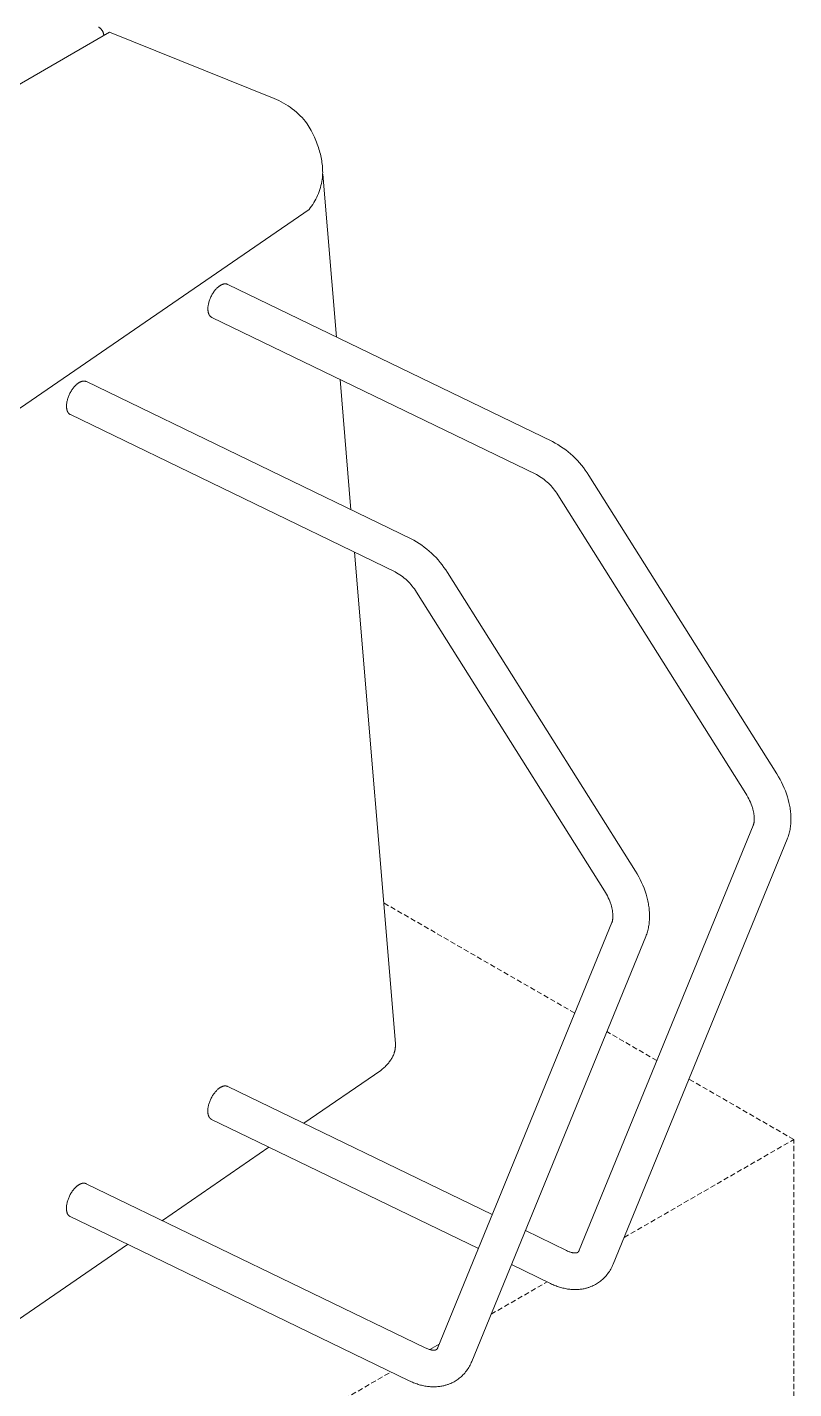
# Model space of a CAD drawing. Header units: millimetres. Extents: x -208 to 4974, y -28 to 3137.
# Drawn here: x 4784.3 to 4974.5, y 951.8 to 1289.7 of the extents above; entities that cross this region are included whole.
import ezdxf

# ---------------------------------------------------------------- set-up
doc = ezdxf.new("R2010")
doc.units = ezdxf.units.MM
doc.linetypes.add('HIDDEN', pattern=[1.905, 1.27, -0.635])
doc.layers.add('ZANO_R', color=7, linetype='Continuous', lineweight=0)
doc.layers.add('ZANO_R_przerywana', color=7, linetype='HIDDEN', lineweight=0)

msp = doc.modelspace()

# ---------------------------------------------------------------- linework, layer by layer
at = {"layer": 'ZANO_R'}
for p, q in [((4705.01, 1230.91), (4804.71, 1288.47)), ((4802.03, 1289.7), (4802.1, 1289.66)), ((4802.1, 1289.66), (4802.18, 1289.61)), ((4802.18, 1289.61), (4802.25, 1289.56)), ((4802.25, 1289.56), (4802.32, 1289.5)), ((4802.32, 1289.5), (4802.39, 1289.45)), ((4802.39, 1289.45), (4802.46, 1289.39)), ((4802.46, 1289.39), (4802.53, 1289.33)), ((4802.53, 1289.33), (4802.59, 1289.27)), ((4802.59, 1289.27), (4802.65, 1289.2)), ((4802.65, 1289.2), (4802.71, 1289.13)), ((4802.71, 1289.13), (4802.77, 1289.06)), ((4802.77, 1289.06), (4802.82, 1288.99)), ((4802.82, 1288.99), (4802.87, 1288.92)), ((4802.87, 1288.92), (4802.92, 1288.85)), ((4802.92, 1288.85), (4802.97, 1288.77)), ((4802.97, 1288.77), (4803.01, 1288.69)), ((4803.01, 1288.69), (4803.05, 1288.61)), ((4803.05, 1288.61), (4803.09, 1288.53)), ((4803.09, 1288.53), (4803.13, 1288.45)), ((4803.13, 1288.45), (4803.16, 1288.37)), ((4803.16, 1288.37), (4803.19, 1288.28)), ((4803.19, 1288.28), (4803.22, 1288.2)), ((4803.22, 1288.2), (4803.24, 1288.11)), ((4803.24, 1288.11), (4803.26, 1288.02)), ((4803.26, 1288.02), (4803.28, 1287.94)), ((4803.28, 1287.94), (4803.3, 1287.85)), ((4803.3, 1287.85), (4803.31, 1287.76)), ((4803.31, 1287.76), (4803.32, 1287.67)), ((4845.55, 1271.98), (4804.71, 1288.47)), ((4845.55, 1271.98), (4846.16, 1271.73)), ((4846.16, 1271.73), (4846.75, 1271.46)), ((4846.75, 1271.46), (4847.33, 1271.17)), ((4847.33, 1271.17), (4847.91, 1270.86)), ((4847.91, 1270.86), (4848.47, 1270.53)), ((4848.47, 1270.53), (4849.02, 1270.19)), ((4849.02, 1270.19), (4849.56, 1269.82)), ((4849.56, 1269.82), (4850.08, 1269.43)), ((4850.08, 1269.43), (4850.59, 1269.03)), ((4850.59, 1269.03), (4851.09, 1268.61)), ((4851.09, 1268.61), (4851.57, 1268.17)), ((4851.57, 1268.17), (4852.04, 1267.72)), ((4852.04, 1267.72), (4852.49, 1267.25)), ((4852.49, 1267.25), (4852.93, 1266.76)), ((4852.93, 1266.76), (4853.34, 1266.26)), ((4853.34, 1266.26), (4853.74, 1265.75)), ((4853.74, 1265.75), (4854.25, 1264.92)), ((4854.25, 1264.92), (4854.72, 1264.08)), ((4854.72, 1264.08), (4855.15, 1263.24)), ((4855.15, 1263.24), (4855.56, 1262.39)), ((4855.56, 1262.39), (4855.75, 1261.97)), ((4855.75, 1261.97), (4855.93, 1261.54)), ((4855.93, 1261.54), (4856.1, 1261.12)), ((4856.1, 1261.12), (4856.26, 1260.69)), ((4856.26, 1260.69), (4856.41, 1260.27)), ((4856.41, 1260.27), (4856.56, 1259.84)), ((4856.56, 1259.84), (4856.69, 1259.42)), ((4856.69, 1259.42), (4856.82, 1259)), ((4856.82, 1259), (4856.94, 1258.58)), ((4856.94, 1258.58), (4857.04, 1258.16)), ((4857.04, 1258.16), (4857.14, 1257.74)), ((4857.14, 1257.74), (4857.23, 1257.32)), ((4857.23, 1257.32), (4857.31, 1256.91)), ((4857.31, 1256.91), (4857.38, 1256.5)), ((4857.38, 1256.5), (4857.44, 1256.08)), ((4857.44, 1256.08), (4857.5, 1255.68)), ((4857.5, 1255.68), (4857.54, 1255.27)), ((4857.54, 1255.27), (4857.57, 1254.87)), ((4857.57, 1254.87), (4857.59, 1254.46)), ((4857.59, 1254.46), (4857.6, 1254.07)), ((4857.6, 1254.07), (4857.61, 1253.67)), ((4857.61, 1253.67), (4857.6, 1253.28)), ((4857.19, 1250.38), (4857.05, 1249.89)), ((4857.3, 1250.88), (4857.19, 1250.38)), ((4857.4, 1251.39), (4857.3, 1250.88)), ((4857.48, 1251.89), (4857.4, 1251.39)), ((4857.54, 1252.4), (4857.48, 1251.89)), ((4857.58, 1252.91), (4857.54, 1252.4)), ((4857.58, 1252.89), (4857.56, 1252.51)), ((4857.6, 1253.28), (4857.58, 1252.89)), ((4857.67, 1253.23), (4861.04, 1212.8)), ((4855.92, 1247.04), (4855.67, 1246.59)), ((4856.15, 1247.5), (4855.92, 1247.04)), ((4856.36, 1247.96), (4856.15, 1247.5)), ((4856.56, 1248.43), (4856.36, 1247.96)), ((4856.74, 1248.91), (4856.56, 1248.43)), ((4856.91, 1249.4), (4856.74, 1248.91)), ((4857.05, 1249.89), (4856.91, 1249.4)), ((4737.82, 1164.39), (4854.22, 1244.48)), ((4854.54, 1244.88), (4854.22, 1244.48)), ((4854.84, 1245.29), (4854.54, 1244.88)), ((4855.13, 1245.72), (4854.84, 1245.29)), ((4855.41, 1246.15), (4855.13, 1245.72)), ((4855.67, 1246.59), (4855.41, 1246.15)), ((4830.1, 1223.2), (4829.99, 1222.99)), ((4830.22, 1223.4), (4830.1, 1223.2)), ((4830.34, 1223.6), (4830.22, 1223.4)), ((4830.46, 1223.79), (4830.34, 1223.6)), ((4830.59, 1223.98), (4830.46, 1223.79)), ((4830.72, 1224.16), (4830.59, 1223.98)), ((4830.85, 1224.33), (4830.72, 1224.16)), ((4830.98, 1224.5), (4830.85, 1224.33)), ((4831.12, 1224.65), (4830.98, 1224.5)), ((4831.26, 1224.8), (4831.12, 1224.65)), ((4831.39, 1224.94), (4831.26, 1224.8)), ((4831.53, 1225.07), (4831.39, 1224.94)), ((4831.66, 1225.19), (4831.53, 1225.07)), ((4831.73, 1225.25), (4831.66, 1225.19)), ((4831.8, 1225.3), (4831.73, 1225.25)), ((4831.86, 1225.35), (4831.8, 1225.3)), ((4831.93, 1225.4), (4831.86, 1225.35)), ((4831.99, 1225.45), (4831.93, 1225.4)), ((4832.06, 1225.5), (4831.99, 1225.45)), ((4832.12, 1225.54), (4832.06, 1225.5)), ((4832.18, 1225.58), (4832.12, 1225.54)), ((4832.25, 1225.62), (4832.18, 1225.58)), ((4832.31, 1225.66), (4832.25, 1225.62)), ((4832.37, 1225.69), (4832.31, 1225.66)), ((4832.44, 1225.73), (4832.37, 1225.69)), ((4832.5, 1225.76), (4832.44, 1225.73)), ((4832.57, 1225.79), (4832.5, 1225.76)), ((4832.63, 1225.82), (4832.57, 1225.79)), ((4832.69, 1225.85), (4832.63, 1225.82)), ((4832.76, 1225.87), (4832.69, 1225.85)), ((4832.82, 1225.89), (4832.76, 1225.87)), ((4832.89, 1225.92), (4832.82, 1225.89)), ((4832.95, 1225.94), (4832.89, 1225.92)), ((4833.02, 1225.95), (4832.95, 1225.94)), ((4833.08, 1225.97), (4833.02, 1225.95)), ((4833.15, 1225.98), (4833.08, 1225.97)), ((4833.21, 1225.99), (4833.15, 1225.98)), ((4833.24, 1225.99), (4833.21, 1225.99)), ((4833.27, 1226), (4833.24, 1225.99)), ((4833.31, 1226), (4833.27, 1226)), ((4833.34, 1226), (4833.31, 1226)), ((4833.37, 1226.01), (4833.34, 1226)), ((4833.4, 1226.01), (4833.37, 1226.01)), ((4833.43, 1226.01), (4833.4, 1226.01)), ((4833.46, 1226.01), (4833.43, 1226.01)), ((4833.49, 1226.01), (4833.46, 1226.01)), ((4833.52, 1226.01), (4833.49, 1226.01)), ((4833.55, 1226), (4833.52, 1226.01)), ((4833.59, 1226), (4833.55, 1226)), ((4833.62, 1226), (4833.59, 1226)), ((4833.65, 1225.99), (4833.62, 1226)), ((4833.68, 1225.99), (4833.65, 1225.99)), ((4833.7, 1225.99), (4833.68, 1225.99)), ((4833.73, 1225.98), (4833.7, 1225.99)), ((4833.76, 1225.97), (4833.73, 1225.98)), ((4833.79, 1225.97), (4833.76, 1225.97)), ((4833.82, 1225.96), (4833.79, 1225.97)), ((4833.85, 1225.95), (4833.82, 1225.96)), ((4833.88, 1225.94), (4833.85, 1225.95)), ((4833.91, 1225.93), (4833.88, 1225.94)), ((4833.93, 1225.92), (4833.91, 1225.93)), ((4833.96, 1225.91), (4833.93, 1225.92)), ((4833.99, 1225.9), (4833.96, 1225.91)), ((4834.01, 1225.89), (4833.99, 1225.9)), ((4834.04, 1225.88), (4834.01, 1225.89)), ((4834.04, 1225.88), (4834.07, 1225.86)), ((4834.07, 1225.86), (4914.59, 1186.85)), ((4829.15, 1220.12), (4829.14, 1219.94)), ((4829.14, 1219.94), (4829.14, 1219.78)), ((4829.14, 1219.78), (4829.14, 1219.69)), ((4829.16, 1220.3), (4829.15, 1220.12)), ((4829.19, 1220.49), (4829.16, 1220.3)), ((4829.21, 1220.68), (4829.19, 1220.49)), ((4829.25, 1220.88), (4829.21, 1220.68)), ((4829.29, 1221.08), (4829.25, 1220.88)), ((4829.34, 1221.28), (4829.29, 1221.08)), ((4829.4, 1221.49), (4829.34, 1221.28)), ((4829.46, 1221.71), (4829.4, 1221.49)), ((4829.54, 1221.92), (4829.46, 1221.71)), ((4829.61, 1222.14), (4829.54, 1221.92)), ((4829.7, 1222.35), (4829.61, 1222.14)), ((4829.79, 1222.57), (4829.7, 1222.35)), ((4829.89, 1222.78), (4829.79, 1222.57)), ((4829.99, 1222.99), (4829.89, 1222.78)), ((4829.14, 1219.69), (4829.14, 1219.6)), ((4829.14, 1219.6), (4829.14, 1219.52)), ((4829.14, 1219.52), (4829.15, 1219.44)), ((4829.15, 1219.44), (4829.16, 1219.35)), ((4829.16, 1219.35), (4829.17, 1219.27)), ((4829.17, 1219.27), (4829.18, 1219.19)), ((4829.18, 1219.19), (4829.19, 1219.1)), ((4829.19, 1219.1), (4829.21, 1219.02)), ((4829.21, 1219.02), (4829.22, 1218.94)), ((4829.22, 1218.94), (4829.24, 1218.87)), ((4829.24, 1218.87), (4829.26, 1218.79)), ((4829.26, 1218.79), (4829.28, 1218.71)), ((4829.28, 1218.71), (4829.31, 1218.64)), ((4829.31, 1218.64), (4829.34, 1218.57)), ((4829.34, 1218.57), (4829.36, 1218.5)), ((4829.36, 1218.5), (4829.39, 1218.43)), ((4829.39, 1218.43), (4829.41, 1218.4)), ((4829.41, 1218.4), (4829.43, 1218.36)), ((4829.43, 1218.36), (4829.44, 1218.33)), ((4829.44, 1218.33), (4829.46, 1218.3)), ((4829.46, 1218.3), (4829.48, 1218.27)), ((4829.48, 1218.27), (4829.5, 1218.24)), ((4829.5, 1218.24), (4829.52, 1218.21)), ((4829.52, 1218.21), (4829.54, 1218.18)), ((4829.54, 1218.18), (4829.56, 1218.15)), ((4829.56, 1218.15), (4829.58, 1218.12)), ((4829.58, 1218.12), (4829.6, 1218.09)), ((4829.6, 1218.09), (4829.62, 1218.07)), ((4829.62, 1218.07), (4829.64, 1218.04)), ((4829.64, 1218.04), (4829.66, 1218.01)), ((4829.66, 1218.01), (4829.68, 1217.99)), ((4829.68, 1217.99), (4829.71, 1217.96)), ((4829.71, 1217.96), (4829.73, 1217.94)), ((4829.73, 1217.94), (4829.76, 1217.92)), ((4829.76, 1217.92), (4829.78, 1217.89)), ((4829.78, 1217.89), (4829.81, 1217.87)), ((4829.81, 1217.87), (4829.83, 1217.85)), ((4829.83, 1217.85), (4829.86, 1217.83)), ((4829.86, 1217.83), (4829.88, 1217.81)), ((4829.88, 1217.81), (4829.91, 1217.79)), ((4829.91, 1217.79), (4829.94, 1217.77)), ((4829.94, 1217.77), (4829.96, 1217.76)), ((4829.96, 1217.76), (4829.99, 1217.74)), ((4829.99, 1217.74), (4830.02, 1217.72)), ((4830.02, 1217.72), (4830.05, 1217.71)), ((4830.05, 1217.71), (4830.08, 1217.69)), ((4830.1, 1217.68), (4830.08, 1217.69)), ((4910.63, 1178.67), (4830.1, 1217.68)), ((4795.27, 1199.47), (4795.15, 1199.27)), ((4795.39, 1199.67), (4795.27, 1199.47)), ((4795.52, 1199.85), (4795.39, 1199.67)), ((4795.65, 1200.03), (4795.52, 1199.85)), ((4795.78, 1200.21), (4795.65, 1200.03)), ((4795.92, 1200.37), (4795.78, 1200.21)), ((4796.05, 1200.53), (4795.92, 1200.37)), ((4796.19, 1200.67), (4796.05, 1200.53)), ((4796.33, 1200.81), (4796.19, 1200.67)), ((4796.46, 1200.94), (4796.33, 1200.81)), ((4796.6, 1201.06), (4796.46, 1200.94)), ((4796.66, 1201.12), (4796.6, 1201.06)), ((4796.73, 1201.18), (4796.66, 1201.12)), ((4796.8, 1201.23), (4796.73, 1201.18)), ((4796.86, 1201.28), (4796.8, 1201.23)), ((4796.93, 1201.33), (4796.86, 1201.28)), ((4796.99, 1201.37), (4796.93, 1201.33)), ((4797.06, 1201.41), (4796.99, 1201.37)), ((4797.12, 1201.45), (4797.06, 1201.41)), ((4797.18, 1201.49), (4797.12, 1201.45)), ((4797.24, 1201.53), (4797.18, 1201.49)), ((4797.31, 1201.57), (4797.24, 1201.53)), ((4797.37, 1201.6), (4797.31, 1201.57)), ((4797.44, 1201.63), (4797.37, 1201.6)), ((4797.5, 1201.66), (4797.44, 1201.63)), ((4797.56, 1201.69), (4797.5, 1201.66)), ((4797.63, 1201.72), (4797.56, 1201.69)), ((4797.69, 1201.74), (4797.63, 1201.72)), ((4797.76, 1201.77), (4797.69, 1201.74)), ((4797.82, 1201.79), (4797.76, 1201.77)), ((4797.89, 1201.81), (4797.82, 1201.79)), ((4797.95, 1201.83), (4797.89, 1201.81)), ((4798.02, 1201.84), (4797.95, 1201.83)), ((4798.08, 1201.85), (4798.02, 1201.84)), ((4798.15, 1201.86), (4798.08, 1201.85)), ((4798.18, 1201.87), (4798.15, 1201.86)), ((4798.21, 1201.87), (4798.18, 1201.87)), ((4798.24, 1201.87), (4798.21, 1201.87)), ((4798.27, 1201.88), (4798.24, 1201.87)), ((4798.3, 1201.88), (4798.27, 1201.88)), ((4798.33, 1201.88), (4798.3, 1201.88)), ((4798.37, 1201.88), (4798.33, 1201.88)), ((4798.4, 1201.88), (4798.37, 1201.88)), ((4798.43, 1201.88), (4798.4, 1201.88)), ((4798.46, 1201.88), (4798.43, 1201.88)), ((4798.49, 1201.88), (4798.46, 1201.88)), ((4798.52, 1201.87), (4798.49, 1201.88)), ((4798.55, 1201.87), (4798.52, 1201.87)), ((4798.58, 1201.87), (4798.55, 1201.87)), ((4798.61, 1201.86), (4798.58, 1201.87)), ((4798.64, 1201.86), (4798.61, 1201.86)), ((4798.67, 1201.85), (4798.64, 1201.86)), ((4798.7, 1201.85), (4798.67, 1201.85)), ((4798.73, 1201.84), (4798.7, 1201.85)), ((4798.76, 1201.83), (4798.73, 1201.84)), ((4798.78, 1201.82), (4798.76, 1201.83)), ((4798.81, 1201.82), (4798.78, 1201.82)), ((4798.84, 1201.81), (4798.81, 1201.82)), ((4798.87, 1201.8), (4798.84, 1201.81)), ((4798.9, 1201.79), (4798.87, 1201.8)), ((4798.92, 1201.77), (4798.9, 1201.79)), ((4798.95, 1201.76), (4798.92, 1201.77)), ((4798.98, 1201.75), (4798.95, 1201.76)), ((4798.98, 1201.75), (4799.01, 1201.74)), ((4799.01, 1201.74), (4879.53, 1162.73)), ((4861.92, 1202.27), (4864.61, 1169.96)), ((4794.1, 1196.17), (4794.08, 1195.99)), ((4794.12, 1196.36), (4794.1, 1196.17)), ((4794.15, 1196.55), (4794.12, 1196.36)), ((4794.18, 1196.75), (4794.15, 1196.55)), ((4794.23, 1196.95), (4794.18, 1196.75)), ((4794.28, 1197.16), (4794.23, 1196.95)), ((4794.33, 1197.37), (4794.28, 1197.16)), ((4794.4, 1197.58), (4794.33, 1197.37)), ((4794.47, 1197.79), (4794.4, 1197.58)), ((4794.55, 1198.01), (4794.47, 1197.79)), ((4794.63, 1198.22), (4794.55, 1198.01)), ((4794.73, 1198.44), (4794.63, 1198.22)), ((4794.82, 1198.65), (4794.73, 1198.44)), ((4794.93, 1198.86), (4794.82, 1198.65)), ((4795.04, 1199.07), (4794.93, 1198.86)), ((4795.15, 1199.27), (4795.04, 1199.07)), ((4794.08, 1195.99), (4794.07, 1195.82)), ((4794.07, 1195.82), (4794.07, 1195.65)), ((4794.07, 1195.65), (4794.07, 1195.56)), ((4794.07, 1195.56), (4794.07, 1195.48)), ((4794.07, 1195.48), (4794.08, 1195.39)), ((4794.08, 1195.39), (4794.08, 1195.31)), ((4794.08, 1195.31), (4794.09, 1195.22)), ((4794.09, 1195.22), (4794.1, 1195.14)), ((4794.1, 1195.14), (4794.11, 1195.06)), ((4794.11, 1195.06), (4794.13, 1194.98)), ((4794.13, 1194.98), (4794.14, 1194.9)), ((4794.14, 1194.9), (4794.16, 1194.82)), ((4794.16, 1194.82), (4794.18, 1194.74)), ((4794.18, 1194.74), (4794.2, 1194.66)), ((4794.2, 1194.66), (4794.22, 1194.59)), ((4794.22, 1194.59), (4794.24, 1194.51)), ((4794.24, 1194.51), (4794.27, 1194.44)), ((4794.27, 1194.44), (4794.3, 1194.37)), ((4794.3, 1194.37), (4794.33, 1194.3)), ((4794.33, 1194.3), (4794.34, 1194.27)), ((4794.34, 1194.27), (4794.36, 1194.24)), ((4794.36, 1194.24), (4794.38, 1194.21)), ((4794.38, 1194.21), (4794.4, 1194.17)), ((4794.4, 1194.17), (4794.41, 1194.14)), ((4794.41, 1194.14), (4794.43, 1194.11)), ((4794.43, 1194.11), (4794.45, 1194.08)), ((4794.45, 1194.08), (4794.47, 1194.05)), ((4794.47, 1194.05), (4794.49, 1194.02)), ((4794.49, 1194.02), (4794.51, 1193.99)), ((4794.51, 1193.99), (4794.53, 1193.97)), ((4794.53, 1193.97), (4794.55, 1193.94)), ((4794.55, 1193.94), (4794.57, 1193.91)), ((4794.57, 1193.91), (4794.6, 1193.89)), ((4794.6, 1193.89), (4794.62, 1193.86)), ((4794.62, 1193.86), (4794.64, 1193.84)), ((4794.64, 1193.84), (4794.67, 1193.81)), ((4794.67, 1193.81), (4794.69, 1193.79)), ((4794.69, 1193.79), (4794.71, 1193.77)), ((4794.71, 1193.77), (4794.74, 1193.75)), ((4794.74, 1193.75), (4794.76, 1193.73)), ((4794.76, 1193.73), (4794.79, 1193.7)), ((4794.79, 1193.7), (4794.82, 1193.68)), ((4794.82, 1193.68), (4794.84, 1193.67)), ((4794.84, 1193.67), (4794.87, 1193.65)), ((4794.87, 1193.65), (4794.9, 1193.63)), ((4794.9, 1193.63), (4794.93, 1193.61)), ((4794.93, 1193.61), (4794.95, 1193.6)), ((4794.95, 1193.6), (4794.98, 1193.58)), ((4794.98, 1193.58), (4795.01, 1193.57)), ((4795.04, 1193.56), (4795.01, 1193.57)), ((4875.56, 1154.55), (4795.04, 1193.56)), ((4914.59, 1186.85), (4915.28, 1186.49)), ((4915.28, 1186.49), (4915.95, 1186.1)), ((4915.95, 1186.1), (4916.61, 1185.68)), ((4916.61, 1185.68), (4917.26, 1185.25)), ((4917.26, 1185.25), (4917.89, 1184.79)), ((4917.89, 1184.79), (4918.5, 1184.31)), ((4918.5, 1184.31), (4919.1, 1183.81)), ((4919.1, 1183.81), (4919.68, 1183.29)), ((4919.68, 1183.29), (4920.24, 1182.75)), ((4920.24, 1182.75), (4920.78, 1182.19)), ((4920.78, 1182.19), (4921.31, 1181.61)), ((4921.31, 1181.61), (4921.81, 1181.02)), ((4921.81, 1181.02), (4922.29, 1180.41)), ((4922.29, 1180.41), (4922.75, 1179.78)), ((4922.75, 1179.78), (4923.2, 1179.14)), ((4911.03, 1178.45), (4910.63, 1178.67)), ((4911.43, 1178.21), (4911.03, 1178.45)), ((4911.81, 1177.96), (4911.43, 1178.21)), ((4912.19, 1177.69), (4911.81, 1177.96)), ((4912.56, 1177.41), (4912.19, 1177.69)), ((4912.92, 1177.12), (4912.56, 1177.41)), ((4913.27, 1176.82), (4912.92, 1177.12)), ((4913.61, 1176.51), (4913.27, 1176.82)), ((4913.94, 1176.19), (4913.61, 1176.51)), ((4914.26, 1175.85), (4913.94, 1176.19)), ((4914.57, 1175.51), (4914.26, 1175.85)), ((4923.2, 1179.14), (4923.61, 1178.48)), ((4923.61, 1178.48), (4970.27, 1104.37)), ((4914.86, 1175.15), (4914.57, 1175.51)), ((4915.14, 1174.79), (4914.86, 1175.15)), ((4915.42, 1174.41), (4915.14, 1174.79)), ((4915.67, 1174.03), (4915.42, 1174.41)), ((4915.92, 1173.64), (4915.67, 1174.03)), ((4962.57, 1099.53), (4915.92, 1173.64)), ((4879.53, 1162.73), (4880.21, 1162.36)), ((4880.21, 1162.36), (4880.89, 1161.97)), ((4865.48, 1159.43), (4875.64, 1037.47)), ((4880.89, 1161.97), (4881.55, 1161.55)), ((4881.55, 1161.55), (4882.19, 1161.12)), ((4882.19, 1161.12), (4882.82, 1160.66)), ((4882.82, 1160.66), (4883.43, 1160.18)), ((4883.43, 1160.18), (4884.03, 1159.68)), ((4884.03, 1159.68), (4884.61, 1159.16)), ((4884.61, 1159.16), (4885.17, 1158.62)), ((4885.17, 1158.62), (4885.72, 1158.06)), ((4885.72, 1158.06), (4886.24, 1157.49)), ((4886.24, 1157.49), (4886.74, 1156.89)), ((4886.74, 1156.89), (4887.23, 1156.28)), ((4887.23, 1156.28), (4887.69, 1155.65)), ((4887.69, 1155.65), (4888.13, 1155.01)), ((4875.96, 1154.32), (4875.56, 1154.55)), ((4876.36, 1154.08), (4875.96, 1154.32)), ((4876.75, 1153.83), (4876.36, 1154.08)), ((4877.13, 1153.56), (4876.75, 1153.83)), ((4877.5, 1153.29), (4877.13, 1153.56)), ((4877.86, 1153), (4877.5, 1153.29)), ((4878.21, 1152.7), (4877.86, 1153)), ((4878.55, 1152.38), (4878.21, 1152.7)), ((4878.88, 1152.06), (4878.55, 1152.38)), ((4888.13, 1155.01), (4888.55, 1154.35)), ((4888.55, 1154.35), (4935.2, 1080.24)), ((4879.19, 1151.72), (4878.88, 1152.06)), ((4879.5, 1151.38), (4879.19, 1151.72)), ((4879.8, 1151.02), (4879.5, 1151.38)), ((4880.08, 1150.66), (4879.8, 1151.02)), ((4880.35, 1150.28), (4880.08, 1150.66)), ((4880.61, 1149.9), (4880.35, 1150.28)), ((4880.85, 1149.51), (4880.61, 1149.9)), ((4927.51, 1075.4), (4880.85, 1149.51)), ((4970.27, 1104.37), (4970.68, 1103.69)), ((4970.68, 1103.69), (4971.07, 1103)), ((4971.07, 1103), (4971.43, 1102.31)), ((4971.43, 1102.31), (4971.78, 1101.6)), ((4971.78, 1101.6), (4972.09, 1100.89)), ((4962.83, 1099.1), (4962.57, 1099.53)), ((4963.08, 1098.66), (4962.83, 1099.1)), ((4963.31, 1098.23), (4963.08, 1098.66)), ((4963.52, 1097.79), (4963.31, 1098.23)), ((4972.09, 1100.89), (4972.38, 1100.17)), ((4972.38, 1100.17), (4972.65, 1099.44)), ((4972.65, 1099.44), (4972.89, 1098.71)), ((4972.89, 1098.71), (4973.09, 1098.02)), ((4963.72, 1097.35), (4963.52, 1097.79)), ((4963.9, 1096.91), (4963.72, 1097.35)), ((4964.06, 1096.47), (4963.9, 1096.91)), ((4964.13, 1096.25), (4964.06, 1096.47)), ((4964.2, 1096.04), (4964.13, 1096.25)), ((4964.3, 1095.67), (4964.2, 1096.04)), ((4964.4, 1095.31), (4964.3, 1095.67)), ((4964.47, 1094.97), (4964.4, 1095.31)), ((4964.54, 1094.63), (4964.47, 1094.97)), ((4973.09, 1098.02), (4973.26, 1097.33)), ((4973.26, 1097.33), (4973.34, 1096.99)), ((4973.34, 1096.99), (4973.41, 1096.64)), ((4973.41, 1096.64), (4973.48, 1096.3)), ((4973.48, 1096.3), (4973.53, 1095.95)), ((4973.53, 1095.95), (4973.59, 1095.61)), ((4973.59, 1095.61), (4973.63, 1095.27)), ((4973.63, 1095.27), (4973.67, 1094.92)), ((4973.67, 1094.92), (4973.7, 1094.58)), ((4921.25, 986.19), (4964.4, 1091.61)), ((4964.4, 1091.61), (4964.43, 1091.68)), ((4964.43, 1091.68), (4964.45, 1091.75)), ((4964.45, 1091.75), (4964.48, 1091.82)), ((4964.48, 1091.82), (4964.5, 1091.9)), ((4964.5, 1091.9), (4964.52, 1091.99)), ((4964.52, 1091.99), (4964.55, 1092.07)), ((4964.59, 1094.3), (4964.54, 1094.63)), ((4964.55, 1092.07), (4964.57, 1092.17)), ((4964.57, 1092.17), (4964.58, 1092.27)), ((4964.58, 1092.27), (4964.6, 1092.37)), ((4964.61, 1094.14), (4964.59, 1094.3)), ((4964.6, 1092.37), (4964.62, 1092.48)), ((4964.63, 1093.98), (4964.61, 1094.14)), ((4964.62, 1092.48), (4964.63, 1092.59)), ((4964.64, 1093.82), (4964.63, 1093.98)), ((4964.63, 1092.59), (4964.64, 1092.71)), ((4964.65, 1093.67), (4964.64, 1093.82)), ((4964.64, 1092.71), (4964.65, 1092.83)), ((4964.66, 1093.52), (4964.65, 1093.67)), ((4964.65, 1092.83), (4964.66, 1092.96)), ((4964.66, 1093.38), (4964.66, 1093.52)), ((4964.66, 1093.23), (4964.66, 1093.38)), ((4964.66, 1093.09), (4964.66, 1093.23)), ((4964.66, 1092.96), (4964.66, 1093.09)), ((4973.67, 1091.58), (4973.63, 1091.26)), ((4973.7, 1091.91), (4973.67, 1091.58)), ((4973.7, 1094.58), (4973.73, 1094.24)), ((4973.72, 1092.24), (4973.7, 1091.91)), ((4973.74, 1092.57), (4973.72, 1092.24)), ((4973.73, 1094.24), (4973.74, 1093.9)), ((4973.74, 1093.9), (4973.75, 1093.57)), ((4973.75, 1092.9), (4973.74, 1092.57)), ((4973.75, 1093.57), (4973.76, 1093.23)), ((4973.76, 1093.23), (4973.75, 1092.9)), ((4972.82, 1088.17), (4929.67, 982.74)), ((4972.93, 1088.47), (4972.82, 1088.17)), ((4973.04, 1088.76), (4972.93, 1088.47)), ((4973.14, 1089.07), (4973.04, 1088.76)), ((4973.23, 1089.37), (4973.14, 1089.07)), ((4973.32, 1089.68), (4973.23, 1089.37)), ((4973.4, 1089.99), (4973.32, 1089.68)), ((4973.46, 1090.3), (4973.4, 1089.99)), ((4973.53, 1090.62), (4973.46, 1090.3)), ((4973.58, 1090.94), (4973.53, 1090.62)), ((4973.63, 1091.26), (4973.58, 1090.94)), ((4935.2, 1080.24), (4935.61, 1079.57)), ((4935.61, 1079.57), (4936, 1078.88)), ((4936, 1078.88), (4936.37, 1078.18)), ((4936.37, 1078.18), (4936.71, 1077.47)), ((4927.77, 1074.97), (4927.51, 1075.4)), ((4928.01, 1074.54), (4927.77, 1074.97)), ((4928.24, 1074.1), (4928.01, 1074.54)), ((4936.71, 1077.47), (4937.03, 1076.76)), ((4937.03, 1076.76), (4937.32, 1076.04)), ((4937.32, 1076.04), (4937.58, 1075.32)), ((4937.58, 1075.32), (4937.82, 1074.59)), ((4937.82, 1074.59), (4938.02, 1073.9)), ((4928.46, 1073.66), (4928.24, 1074.1)), ((4928.65, 1073.22), (4928.46, 1073.66)), ((4928.83, 1072.78), (4928.65, 1073.22)), ((4928.99, 1072.34), (4928.83, 1072.78)), ((4929.06, 1072.13), (4928.99, 1072.34)), ((4929.13, 1071.91), (4929.06, 1072.13)), ((4929.24, 1071.54), (4929.13, 1071.91)), ((4929.33, 1071.19), (4929.24, 1071.54)), ((4929.41, 1070.84), (4929.33, 1071.19)), ((4938.02, 1073.9), (4938.2, 1073.21)), ((4938.2, 1073.21), (4938.27, 1072.86)), ((4938.27, 1072.86), (4938.35, 1072.51)), ((4938.35, 1072.51), (4938.41, 1072.17)), ((4938.41, 1072.17), (4938.47, 1071.83)), ((4938.47, 1071.83), (4938.52, 1071.48)), ((4938.52, 1071.48), (4938.57, 1071.14)), ((4938.57, 1071.14), (4938.6, 1070.8)), ((4929.39, 1067.62), (4929.41, 1067.7)), ((4929.47, 1070.5), (4929.41, 1070.84)), ((4929.41, 1067.7), (4929.44, 1067.77)), ((4929.44, 1067.77), (4929.46, 1067.86)), ((4929.46, 1067.86), (4929.48, 1067.95)), ((4929.52, 1070.17), (4929.47, 1070.5)), ((4929.48, 1067.95), (4929.5, 1068.04)), ((4929.5, 1068.04), (4929.52, 1068.14)), ((4929.54, 1070.01), (4929.52, 1070.17)), ((4929.52, 1068.14), (4929.54, 1068.24)), ((4929.56, 1069.85), (4929.54, 1070.01)), ((4929.54, 1068.24), (4929.55, 1068.35)), ((4929.55, 1068.35), (4929.57, 1068.46)), ((4929.57, 1069.7), (4929.56, 1069.85)), ((4929.58, 1069.54), (4929.57, 1069.7)), ((4929.57, 1068.46), (4929.58, 1068.58)), ((4929.59, 1069.4), (4929.58, 1069.54)), ((4929.58, 1068.58), (4929.59, 1068.7)), ((4929.6, 1069.25), (4929.59, 1069.4)), ((4929.59, 1068.83), (4929.6, 1068.96)), ((4929.59, 1068.7), (4929.59, 1068.83)), ((4929.6, 1069.1), (4929.6, 1069.25)), ((4929.6, 1068.96), (4929.6, 1069.1)), ((4938.6, 1070.8), (4938.63, 1070.46)), ((4938.63, 1067.78), (4938.6, 1067.46)), ((4938.63, 1070.46), (4938.66, 1070.12)), ((4938.66, 1068.11), (4938.63, 1067.78)), ((4938.66, 1070.12), (4938.68, 1069.78)), ((4938.68, 1068.44), (4938.66, 1068.11)), ((4938.68, 1069.78), (4938.69, 1069.44)), ((4938.69, 1068.77), (4938.68, 1068.44)), ((4938.69, 1069.44), (4938.69, 1069.1)), ((4938.69, 1069.1), (4938.69, 1068.77)), ((4886.19, 962.06), (4929.34, 1067.49)), ((4929.34, 1067.49), (4929.36, 1067.55)), ((4929.36, 1067.55), (4929.39, 1067.62)), ((4937.87, 1064.34), (4937.75, 1064.04)), ((4937.98, 1064.64), (4937.87, 1064.34)), ((4938.08, 1064.94), (4937.98, 1064.64)), ((4938.17, 1065.24), (4938.08, 1064.94)), ((4938.25, 1065.55), (4938.17, 1065.24)), ((4938.33, 1065.86), (4938.25, 1065.55)), ((4938.4, 1066.18), (4938.33, 1065.86)), ((4938.46, 1066.49), (4938.4, 1066.18)), ((4938.52, 1066.81), (4938.46, 1066.49)), ((4938.56, 1067.13), (4938.52, 1066.81)), ((4938.6, 1067.46), (4938.56, 1067.13)), ((4937.75, 1064.04), (4894.6, 958.62)), ((4875.64, 1037.36), (4875.64, 1037.47)), ((4875.65, 1037.25), (4875.64, 1037.36)), ((4874.71, 1033.75), (4874.84, 1033.97)), ((4874.84, 1033.97), (4874.95, 1034.17)), ((4874.95, 1034.17), (4875.05, 1034.38)), ((4875.05, 1034.38), (4875.14, 1034.6)), ((4875.14, 1034.6), (4875.23, 1034.81)), ((4875.23, 1034.81), (4875.31, 1035.03)), ((4875.31, 1035.03), (4875.35, 1035.14)), ((4875.35, 1035.14), (4875.38, 1035.25)), ((4875.38, 1035.25), (4875.42, 1035.36)), ((4875.42, 1035.36), (4875.45, 1035.47)), ((4875.45, 1035.47), (4875.48, 1035.58)), ((4875.48, 1035.58), (4875.5, 1035.7)), ((4875.5, 1035.7), (4875.53, 1035.81)), ((4875.53, 1035.81), (4875.55, 1035.91)), ((4875.55, 1035.91), (4875.57, 1036.02)), ((4875.57, 1036.02), (4875.59, 1036.13)), ((4875.59, 1036.13), (4875.6, 1036.24)), ((4875.6, 1036.24), (4875.62, 1036.36)), ((4875.62, 1036.36), (4875.63, 1036.47)), ((4875.63, 1036.47), (4875.64, 1036.58)), ((4875.64, 1036.58), (4875.65, 1036.69)), ((4875.65, 1037.13), (4875.65, 1037.25)), ((4875.66, 1037.02), (4875.65, 1037.13)), ((4875.65, 1036.91), (4875.66, 1037.02)), ((4875.65, 1036.8), (4875.65, 1036.91)), ((4875.65, 1036.69), (4875.65, 1036.8)), ((4872.01, 1030.83), (4852.91, 1017.69)), ((4872.01, 1030.83), (4872.23, 1031)), ((4872.23, 1031), (4872.46, 1031.18)), ((4872.46, 1031.18), (4872.67, 1031.37)), ((4872.67, 1031.37), (4872.89, 1031.55)), ((4872.89, 1031.55), (4873.09, 1031.74)), ((4873.09, 1031.74), (4873.28, 1031.93)), ((4873.28, 1031.93), (4873.47, 1032.13)), ((4873.47, 1032.13), (4873.66, 1032.33)), ((4873.66, 1032.33), (4873.82, 1032.52)), ((4873.82, 1032.52), (4873.99, 1032.71)), ((4873.99, 1032.71), (4874.14, 1032.91)), ((4874.14, 1032.91), (4874.3, 1033.11)), ((4874.3, 1033.11), (4874.44, 1033.32)), ((4874.44, 1033.32), (4874.58, 1033.53)), ((4874.58, 1033.53), (4874.71, 1033.75)), ((4829.87, 1023.74), (4829.77, 1023.53)), ((4829.97, 1023.95), (4829.87, 1023.74)), ((4830.08, 1024.16), (4829.97, 1023.95)), ((4830.19, 1024.36), (4830.08, 1024.16)), ((4830.31, 1024.56), (4830.19, 1024.36)), ((4830.44, 1024.75), (4830.31, 1024.56)), ((4830.56, 1024.94), (4830.44, 1024.75)), ((4830.69, 1025.12), (4830.56, 1024.94)), ((4830.83, 1025.29), (4830.69, 1025.12)), ((4830.96, 1025.46), (4830.83, 1025.29)), ((4831.1, 1025.61), (4830.96, 1025.46)), ((4831.23, 1025.76), (4831.1, 1025.61)), ((4831.37, 1025.9), (4831.23, 1025.76)), ((4831.5, 1026.03), (4831.37, 1025.9)), ((4831.64, 1026.15), (4831.5, 1026.03)), ((4831.71, 1026.21), (4831.64, 1026.15)), ((4831.77, 1026.26), (4831.71, 1026.21)), ((4831.84, 1026.31), (4831.77, 1026.26)), ((4831.91, 1026.36), (4831.84, 1026.31)), ((4831.97, 1026.41), (4831.91, 1026.36)), ((4832.04, 1026.46), (4831.97, 1026.41)), ((4832.1, 1026.5), (4832.04, 1026.46)), ((4832.16, 1026.54), (4832.1, 1026.5)), ((4832.22, 1026.58), (4832.16, 1026.54)), ((4832.29, 1026.62), (4832.22, 1026.58)), ((4832.35, 1026.65), (4832.29, 1026.62)), ((4832.41, 1026.69), (4832.35, 1026.65)), ((4832.48, 1026.72), (4832.41, 1026.69)), ((4832.54, 1026.75), (4832.48, 1026.72)), ((4832.61, 1026.78), (4832.54, 1026.75)), ((4832.67, 1026.81), (4832.61, 1026.78)), ((4832.74, 1026.83), (4832.67, 1026.81)), ((4832.8, 1026.85), (4832.74, 1026.83)), ((4832.87, 1026.88), (4832.8, 1026.85)), ((4832.93, 1026.9), (4832.87, 1026.88)), ((4832.99, 1026.91), (4832.93, 1026.9)), ((4833.06, 1026.93), (4832.99, 1026.91)), ((4833.12, 1026.94), (4833.06, 1026.93)), ((4833.19, 1026.95), (4833.12, 1026.94)), ((4833.22, 1026.95), (4833.19, 1026.95)), ((4833.25, 1026.96), (4833.22, 1026.95)), ((4833.28, 1026.96), (4833.25, 1026.96)), ((4833.31, 1026.96), (4833.28, 1026.96)), ((4833.35, 1026.97), (4833.31, 1026.96)), ((4833.38, 1026.97), (4833.35, 1026.97)), ((4833.41, 1026.97), (4833.38, 1026.97)), ((4833.44, 1026.97), (4833.41, 1026.97)), ((4833.47, 1026.97), (4833.44, 1026.97)), ((4833.5, 1026.97), (4833.47, 1026.97)), ((4833.53, 1026.96), (4833.5, 1026.97)), ((4833.56, 1026.96), (4833.53, 1026.96)), ((4833.59, 1026.96), (4833.56, 1026.96)), ((4833.62, 1026.95), (4833.59, 1026.96)), ((4833.65, 1026.95), (4833.62, 1026.95)), ((4833.68, 1026.95), (4833.65, 1026.95)), ((4833.71, 1026.94), (4833.68, 1026.95)), ((4833.74, 1026.93), (4833.71, 1026.94)), ((4833.77, 1026.93), (4833.74, 1026.93)), ((4833.8, 1026.92), (4833.77, 1026.93)), ((4833.83, 1026.91), (4833.8, 1026.92)), ((4833.85, 1026.9), (4833.83, 1026.91)), ((4833.88, 1026.89), (4833.85, 1026.9)), ((4833.91, 1026.88), (4833.88, 1026.89)), ((4833.94, 1026.87), (4833.91, 1026.88)), ((4833.96, 1026.86), (4833.94, 1026.87)), ((4833.99, 1026.85), (4833.96, 1026.86)), ((4834.02, 1026.84), (4833.99, 1026.85)), ((4834.05, 1026.82), (4899.68, 995.03)), ((4829.12, 1020.9), (4829.11, 1020.74)), ((4829.11, 1020.74), (4829.11, 1020.65)), ((4829.11, 1020.65), (4829.12, 1020.56)), ((4829.13, 1021.08), (4829.12, 1020.9)), ((4829.12, 1020.56), (4829.12, 1020.48)), ((4829.12, 1020.48), (4829.13, 1020.4)), ((4829.14, 1021.26), (4829.13, 1021.08)), ((4829.13, 1020.4), (4829.13, 1020.31)), ((4829.16, 1021.45), (4829.14, 1021.26)), ((4829.19, 1021.64), (4829.16, 1021.45)), ((4829.23, 1021.84), (4829.19, 1021.64)), ((4829.27, 1022.04), (4829.23, 1021.84)), ((4829.32, 1022.24), (4829.27, 1022.04)), ((4829.38, 1022.45), (4829.32, 1022.24)), ((4829.44, 1022.67), (4829.38, 1022.45)), ((4829.51, 1022.88), (4829.44, 1022.67)), ((4829.59, 1023.09), (4829.51, 1022.88)), ((4829.68, 1023.31), (4829.59, 1023.09)), ((4829.77, 1023.53), (4829.68, 1023.31)), ((4829.13, 1020.31), (4829.14, 1020.23)), ((4829.14, 1020.23), (4829.15, 1020.15)), ((4829.15, 1020.15), (4829.17, 1020.06)), ((4829.17, 1020.06), (4829.18, 1019.98)), ((4829.18, 1019.98), (4829.2, 1019.9)), ((4829.2, 1019.9), (4829.22, 1019.83)), ((4829.22, 1019.83), (4829.24, 1019.75)), ((4829.24, 1019.75), (4829.26, 1019.67)), ((4829.26, 1019.67), (4829.28, 1019.6)), ((4829.28, 1019.6), (4829.31, 1019.53)), ((4829.31, 1019.53), (4829.34, 1019.46)), ((4829.34, 1019.46), (4829.37, 1019.39)), ((4829.37, 1019.39), (4829.39, 1019.36)), ((4829.39, 1019.36), (4829.4, 1019.32)), ((4829.4, 1019.32), (4829.42, 1019.29)), ((4829.42, 1019.29), (4829.44, 1019.26)), ((4829.44, 1019.26), (4829.46, 1019.23)), ((4829.46, 1019.23), (4829.47, 1019.2)), ((4829.47, 1019.2), (4829.49, 1019.17)), ((4829.49, 1019.17), (4829.51, 1019.14)), ((4829.51, 1019.14), (4829.53, 1019.11)), ((4829.53, 1019.11), (4829.55, 1019.08)), ((4829.55, 1019.08), (4829.57, 1019.05)), ((4829.57, 1019.05), (4829.59, 1019.03)), ((4829.59, 1019.03), (4829.62, 1019)), ((4829.62, 1019), (4829.64, 1018.97)), ((4829.64, 1018.97), (4829.66, 1018.95)), ((4829.66, 1018.95), (4829.68, 1018.92)), ((4829.68, 1018.92), (4829.71, 1018.9)), ((4829.71, 1018.9), (4829.73, 1018.88)), ((4829.73, 1018.88), (4829.76, 1018.85)), ((4829.76, 1018.85), (4829.78, 1018.83)), ((4829.78, 1018.83), (4829.81, 1018.81)), ((4829.81, 1018.81), (4829.83, 1018.79)), ((4829.83, 1018.79), (4829.86, 1018.77)), ((4829.86, 1018.77), (4829.89, 1018.75)), ((4829.89, 1018.75), (4829.91, 1018.73)), ((4829.91, 1018.73), (4829.94, 1018.72)), ((4829.94, 1018.72), (4829.97, 1018.7)), ((4829.97, 1018.7), (4830, 1018.68)), ((4830, 1018.68), (4830.02, 1018.67)), ((4830.02, 1018.67), (4830.05, 1018.65)), ((4836.69, 1015.44), (4830.05, 1018.65)), ((4896.23, 986.6), (4836.69, 1015.44)), ((4844.29, 1011.76), (4817.84, 993.56)), ((4795.13, 1000.23), (4795.01, 1000.03)), ((4795.25, 1000.43), (4795.13, 1000.23)), ((4795.37, 1000.63), (4795.25, 1000.43)), ((4795.5, 1000.81), (4795.37, 1000.63)), ((4795.63, 1000.99), (4795.5, 1000.81)), ((4795.76, 1001.17), (4795.63, 1000.99)), ((4795.89, 1001.33), (4795.76, 1001.17)), ((4796.03, 1001.49), (4795.89, 1001.33)), ((4796.17, 1001.63), (4796.03, 1001.49)), ((4796.3, 1001.77), (4796.17, 1001.63)), ((4796.44, 1001.9), (4796.3, 1001.77)), ((4796.57, 1002.02), (4796.44, 1001.9)), ((4796.64, 1002.08), (4796.57, 1002.02)), ((4796.71, 1002.14), (4796.64, 1002.08)), ((4796.77, 1002.19), (4796.71, 1002.14)), ((4796.84, 1002.24), (4796.77, 1002.19)), ((4796.91, 1002.29), (4796.84, 1002.24)), ((4796.97, 1002.33), (4796.91, 1002.29)), ((4797.03, 1002.37), (4796.97, 1002.33)), ((4797.09, 1002.41), (4797.03, 1002.37)), ((4797.16, 1002.45), (4797.09, 1002.41)), ((4797.22, 1002.49), (4797.16, 1002.45)), ((4797.28, 1002.53), (4797.22, 1002.49)), ((4797.35, 1002.56), (4797.28, 1002.53)), ((4797.41, 1002.59), (4797.35, 1002.56)), ((4797.48, 1002.62), (4797.41, 1002.59)), ((4797.54, 1002.65), (4797.48, 1002.62)), ((4797.61, 1002.68), (4797.54, 1002.65)), ((4797.67, 1002.7), (4797.61, 1002.68)), ((4797.73, 1002.73), (4797.67, 1002.7)), ((4797.8, 1002.75), (4797.73, 1002.73)), ((4797.86, 1002.77), (4797.8, 1002.75)), ((4797.93, 1002.79), (4797.86, 1002.77)), ((4797.99, 1002.8), (4797.93, 1002.79)), ((4798.06, 1002.81), (4797.99, 1002.8)), ((4798.12, 1002.82), (4798.06, 1002.81)), ((4798.15, 1002.83), (4798.12, 1002.82)), ((4798.19, 1002.83), (4798.15, 1002.83)), ((4798.22, 1002.83), (4798.19, 1002.83)), ((4798.25, 1002.84), (4798.22, 1002.83)), ((4798.28, 1002.84), (4798.25, 1002.84)), ((4798.31, 1002.84), (4798.28, 1002.84)), ((4798.34, 1002.84), (4798.31, 1002.84)), ((4798.37, 1002.84), (4798.34, 1002.84)), ((4798.4, 1002.84), (4798.37, 1002.84)), ((4798.44, 1002.84), (4798.4, 1002.84)), ((4798.47, 1002.84), (4798.44, 1002.84)), ((4798.5, 1002.83), (4798.47, 1002.84)), ((4798.53, 1002.83), (4798.5, 1002.83)), ((4798.56, 1002.83), (4798.53, 1002.83)), ((4798.59, 1002.82), (4798.56, 1002.83)), ((4798.62, 1002.82), (4798.59, 1002.82)), ((4798.64, 1002.81), (4798.62, 1002.82)), ((4798.67, 1002.81), (4798.64, 1002.81)), ((4798.7, 1002.8), (4798.67, 1002.81)), ((4798.73, 1002.79), (4798.7, 1002.8)), ((4798.76, 1002.78), (4798.73, 1002.79)), ((4798.79, 1002.78), (4798.76, 1002.78)), ((4798.82, 1002.77), (4798.79, 1002.78)), ((4798.84, 1002.76), (4798.82, 1002.77)), ((4798.87, 1002.75), (4798.84, 1002.76)), ((4798.9, 1002.73), (4798.87, 1002.75)), ((4798.93, 1002.72), (4798.9, 1002.73)), ((4798.95, 1002.71), (4798.93, 1002.72)), ((4798.98, 1002.7), (4883.03, 961.98)), ((4794.06, 996.95), (4794.05, 996.78)), ((4794.05, 996.78), (4794.05, 996.61)), ((4794.07, 997.13), (4794.06, 996.95)), ((4794.1, 997.32), (4794.07, 997.13)), ((4794.13, 997.51), (4794.1, 997.32)), ((4794.16, 997.71), (4794.13, 997.51)), ((4794.2, 997.91), (4794.16, 997.71)), ((4794.25, 998.12), (4794.2, 997.91)), ((4794.31, 998.33), (4794.25, 998.12)), ((4794.37, 998.54), (4794.31, 998.33)), ((4794.45, 998.75), (4794.37, 998.54)), ((4794.52, 998.97), (4794.45, 998.75)), ((4794.61, 999.18), (4794.52, 998.97)), ((4794.7, 999.4), (4794.61, 999.18)), ((4794.8, 999.61), (4794.7, 999.4)), ((4794.9, 999.82), (4794.8, 999.61)), ((4795.01, 1000.03), (4794.9, 999.82)), ((4794.05, 996.61), (4794.05, 996.52)), ((4794.05, 996.52), (4794.05, 996.44)), ((4794.05, 996.44), (4794.06, 996.35)), ((4794.06, 996.35), (4794.06, 996.27)), ((4794.06, 996.27), (4794.07, 996.18)), ((4794.07, 996.18), (4794.08, 996.1)), ((4794.08, 996.1), (4794.09, 996.02)), ((4794.09, 996.02), (4794.1, 995.94)), ((4794.1, 995.94), (4794.12, 995.86)), ((4794.12, 995.86), (4794.13, 995.78)), ((4794.13, 995.78), (4794.15, 995.7)), ((4794.15, 995.7), (4794.17, 995.62)), ((4794.17, 995.62), (4794.19, 995.55)), ((4794.19, 995.55), (4794.22, 995.47)), ((4794.22, 995.47), (4794.25, 995.4)), ((4794.25, 995.4), (4794.27, 995.33)), ((4794.27, 995.33), (4794.3, 995.26)), ((4794.3, 995.26), (4794.32, 995.23)), ((4794.32, 995.23), (4794.34, 995.2)), ((4794.34, 995.2), (4794.35, 995.17)), ((4794.35, 995.17), (4794.37, 995.13)), ((4794.37, 995.13), (4794.39, 995.1)), ((4794.39, 995.1), (4794.41, 995.07)), ((4794.41, 995.07), (4794.43, 995.04)), ((4794.43, 995.04), (4794.45, 995.01)), ((4794.45, 995.01), (4794.47, 994.98)), ((4794.47, 994.98), (4794.49, 994.95)), ((4794.49, 994.95), (4794.51, 994.93)), ((4794.51, 994.93), (4794.53, 994.9)), ((4794.53, 994.9), (4794.55, 994.87)), ((4794.55, 994.87), (4794.57, 994.85)), ((4794.57, 994.85), (4794.6, 994.82)), ((4794.6, 994.82), (4794.62, 994.8)), ((4794.62, 994.8), (4794.64, 994.77)), ((4794.64, 994.77), (4794.67, 994.75)), ((4794.67, 994.75), (4794.69, 994.73)), ((4794.69, 994.73), (4794.72, 994.71)), ((4794.72, 994.71), (4794.74, 994.69)), ((4794.74, 994.69), (4794.77, 994.66)), ((4794.77, 994.66), (4794.79, 994.64)), ((4794.79, 994.64), (4794.82, 994.63)), ((4794.82, 994.63), (4794.85, 994.61)), ((4794.85, 994.61), (4794.87, 994.59)), ((4794.87, 994.59), (4794.9, 994.57)), ((4794.9, 994.57), (4794.93, 994.56)), ((4794.93, 994.56), (4794.96, 994.54)), ((4794.96, 994.54), (4794.99, 994.53)), ((4801.63, 991.31), (4794.99, 994.53)), ((4879.06, 953.8), (4801.63, 991.31)), ((4907.88, 991.05), (4918.09, 986.11)), ((4809.23, 987.63), (4775.43, 964.38)), ((4918.09, 986.11), (4918.32, 986)), ((4918.32, 986), (4918.54, 985.91)), ((4918.54, 985.91), (4918.74, 985.83)), ((4918.74, 985.83), (4918.93, 985.76)), ((4918.93, 985.76), (4919.11, 985.7)), ((4919.11, 985.7), (4919.28, 985.66)), ((4919.28, 985.66), (4919.45, 985.61)), ((4919.45, 985.61), (4919.53, 985.6)), ((4919.53, 985.6), (4919.61, 985.58)), ((4919.61, 985.58), (4919.68, 985.57)), ((4919.68, 985.57), (4919.76, 985.56)), ((4919.76, 985.56), (4919.83, 985.55)), ((4919.83, 985.55), (4919.9, 985.54)), ((4919.9, 985.54), (4919.96, 985.53)), ((4919.96, 985.53), (4920.03, 985.53)), ((4920.03, 985.53), (4920.09, 985.52)), ((4920.09, 985.52), (4920.14, 985.52)), ((4920.14, 985.52), (4920.2, 985.52)), ((4920.2, 985.52), (4920.25, 985.52)), ((4920.25, 985.52), (4920.3, 985.52)), ((4920.3, 985.52), (4920.35, 985.52)), ((4920.35, 985.52), (4920.39, 985.52)), ((4920.39, 985.52), (4920.43, 985.53)), ((4920.43, 985.53), (4920.47, 985.53)), ((4920.47, 985.53), (4920.51, 985.54)), ((4920.51, 985.54), (4920.54, 985.54)), ((4920.54, 985.54), (4920.58, 985.55)), ((4920.58, 985.55), (4920.61, 985.55)), ((4920.61, 985.55), (4920.64, 985.56)), ((4920.64, 985.56), (4920.66, 985.57)), ((4920.66, 985.57), (4920.69, 985.57)), ((4920.69, 985.57), (4920.71, 985.58)), ((4920.71, 985.58), (4920.73, 985.58)), ((4920.73, 985.58), (4920.75, 985.59)), ((4920.75, 985.59), (4920.77, 985.6)), ((4920.77, 985.6), (4920.78, 985.6)), ((4920.78, 985.6), (4920.8, 985.61)), ((4920.8, 985.61), (4920.81, 985.62)), ((4920.81, 985.62), (4920.83, 985.62)), ((4920.83, 985.62), (4920.84, 985.63)), ((4920.84, 985.63), (4920.85, 985.64)), ((4920.85, 985.64), (4920.86, 985.64)), ((4920.86, 985.64), (4920.88, 985.65)), ((4920.88, 985.65), (4920.9, 985.67)), ((4920.9, 985.67), (4920.93, 985.69)), ((4920.93, 985.69), (4920.95, 985.71)), ((4920.95, 985.71), (4920.98, 985.74)), ((4920.98, 985.74), (4921.01, 985.77)), ((4921.01, 985.77), (4921.03, 985.8)), ((4921.03, 985.8), (4921.06, 985.82)), ((4921.06, 985.82), (4921.08, 985.85)), ((4921.08, 985.85), (4921.1, 985.88)), ((4921.1, 985.88), (4921.12, 985.92)), ((4921.12, 985.92), (4921.14, 985.95)), ((4921.14, 985.95), (4921.16, 985.98)), ((4921.16, 985.98), (4921.18, 986.01)), ((4921.18, 986.01), (4921.2, 986.05)), ((4921.2, 986.05), (4921.21, 986.08)), ((4921.21, 986.08), (4921.23, 986.12)), ((4921.23, 986.12), (4921.24, 986.15)), ((4921.24, 986.15), (4921.25, 986.19)), ((4914.13, 977.92), (4904.43, 982.62)), ((4927.91, 979.84), (4927.68, 979.59)), ((4928.12, 980.11), (4927.91, 979.84)), ((4928.33, 980.38), (4928.12, 980.11)), ((4928.53, 980.65), (4928.33, 980.38)), ((4928.72, 980.93), (4928.53, 980.65)), ((4928.91, 981.22), (4928.72, 980.93)), ((4929.08, 981.52), (4928.91, 981.22)), ((4929.24, 981.81), (4929.08, 981.52)), ((4929.39, 982.12), (4929.24, 981.81)), ((4929.54, 982.43), (4929.39, 982.12)), ((4929.67, 982.74), (4929.54, 982.43)), ((4914.4, 977.79), (4914.13, 977.92)), ((4914.68, 977.67), (4914.4, 977.79)), ((4914.96, 977.55), (4914.68, 977.67)), ((4915.23, 977.44), (4914.96, 977.55)), ((4915.51, 977.33), (4915.23, 977.44)), ((4915.79, 977.23), (4915.51, 977.33)), ((4916.08, 977.13), (4915.79, 977.23)), ((4916.36, 977.04), (4916.08, 977.13)), ((4916.64, 976.95), (4916.36, 977.04)), ((4916.92, 976.88), (4916.64, 976.95)), ((4917.21, 976.8), (4916.92, 976.88)), ((4917.49, 976.74), (4917.21, 976.8)), ((4917.78, 976.68), (4917.49, 976.74)), ((4918.06, 976.62), (4917.78, 976.68)), ((4918.35, 976.57), (4918.06, 976.62)), ((4918.63, 976.53), (4918.35, 976.57)), ((4918.89, 976.5), (4918.63, 976.53)), ((4919.15, 976.47), (4918.89, 976.5)), ((4919.41, 976.45), (4919.15, 976.47)), ((4919.66, 976.44), (4919.41, 976.45)), ((4919.92, 976.43), (4919.66, 976.44)), ((4920.69, 976.44), (4920.44, 976.43)), ((4920.95, 976.45), (4920.69, 976.44)), ((4921.2, 976.47), (4920.95, 976.45)), ((4921.46, 976.49), (4921.2, 976.47)), ((4921.71, 976.52), (4921.46, 976.49)), ((4921.96, 976.56), (4921.71, 976.52)), ((4922.21, 976.6), (4921.96, 976.56)), ((4922.46, 976.65), (4922.21, 976.6)), ((4922.71, 976.71), (4922.46, 976.65)), ((4922.9, 976.75), (4922.71, 976.71)), ((4923.08, 976.8), (4922.9, 976.75)), ((4923.26, 976.85), (4923.08, 976.8)), ((4923.44, 976.91), (4923.26, 976.85)), ((4923.62, 976.96), (4923.44, 976.91)), ((4923.79, 977.03), (4923.62, 976.96)), ((4923.97, 977.09), (4923.79, 977.03)), ((4924.15, 977.16), (4923.97, 977.09)), ((4924.43, 977.28), (4924.15, 977.16)), ((4924.71, 977.4), (4924.43, 977.28)), ((4924.99, 977.54), (4924.71, 977.4)), ((4925.26, 977.69), (4924.99, 977.54)), ((4925.53, 977.84), (4925.26, 977.69)), ((4925.79, 978), (4925.53, 977.84)), ((4926.05, 978.17), (4925.79, 978)), ((4926.3, 978.35), (4926.05, 978.17)), ((4926.55, 978.54), (4926.3, 978.35)), ((4926.79, 978.74), (4926.55, 978.54)), ((4927.02, 978.94), (4926.79, 978.74)), ((4927.25, 979.15), (4927.02, 978.94)), ((4927.47, 979.36), (4927.25, 979.15)), ((4927.68, 979.59), (4927.47, 979.36)), ((4920.18, 976.43), (4919.92, 976.43)), ((4920.44, 976.43), (4920.18, 976.43)), ((4883.03, 961.98), (4883.25, 961.88)), ((4883.25, 961.88), (4883.48, 961.78)), ((4883.48, 961.78), (4883.67, 961.7)), ((4883.67, 961.7), (4883.86, 961.64)), ((4883.86, 961.64), (4884.04, 961.58)), ((4884.04, 961.58), (4884.22, 961.53)), ((4884.18, 961.54), (4886.53, 962.9)), ((4884.22, 961.53), (4884.38, 961.49)), ((4884.38, 961.49), (4884.46, 961.47)), ((4884.46, 961.47), (4884.54, 961.45)), ((4884.54, 961.45), (4884.62, 961.44)), ((4884.62, 961.44), (4884.69, 961.43)), ((4884.69, 961.43), (4884.76, 961.42)), ((4884.76, 961.42), (4884.83, 961.41)), ((4884.83, 961.41), (4884.9, 961.4)), ((4884.9, 961.4), (4884.96, 961.4)), ((4884.96, 961.4), (4885.02, 961.39)), ((4885.02, 961.39), (4885.08, 961.39)), ((4885.08, 961.39), (4885.13, 961.39)), ((4885.13, 961.39), (4885.18, 961.39)), ((4885.18, 961.39), (4885.23, 961.39)), ((4885.23, 961.39), (4885.28, 961.39)), ((4885.28, 961.39), (4885.32, 961.4)), ((4885.32, 961.4), (4885.37, 961.4)), ((4885.37, 961.4), (4885.41, 961.4)), ((4885.41, 961.4), (4885.44, 961.41)), ((4885.44, 961.41), (4885.48, 961.41)), ((4885.48, 961.41), (4885.51, 961.42)), ((4885.51, 961.42), (4885.54, 961.43)), ((4885.54, 961.43), (4885.57, 961.43)), ((4885.57, 961.43), (4885.6, 961.44)), ((4885.6, 961.44), (4885.62, 961.44)), ((4885.62, 961.44), (4885.64, 961.45)), ((4885.64, 961.45), (4885.66, 961.46)), ((4885.66, 961.46), (4885.68, 961.46)), ((4885.68, 961.46), (4885.7, 961.47)), ((4885.7, 961.47), (4885.72, 961.48)), ((4885.72, 961.48), (4885.73, 961.48)), ((4885.73, 961.48), (4885.75, 961.49)), ((4885.75, 961.49), (4885.76, 961.5)), ((4885.76, 961.5), (4885.77, 961.5)), ((4885.77, 961.5), (4885.79, 961.51)), ((4885.79, 961.51), (4885.8, 961.52)), ((4885.8, 961.52), (4885.81, 961.52)), ((4885.81, 961.52), (4885.83, 961.54)), ((4885.83, 961.54), (4885.86, 961.56)), ((4885.86, 961.56), (4885.89, 961.59)), ((4885.89, 961.59), (4885.92, 961.61)), ((4885.92, 961.61), (4885.94, 961.64)), ((4885.94, 961.64), (4885.97, 961.67)), ((4885.97, 961.67), (4885.99, 961.7)), ((4885.99, 961.7), (4886.01, 961.73)), ((4886.01, 961.73), (4886.04, 961.76)), ((4886.04, 961.76), (4886.06, 961.79)), ((4886.06, 961.79), (4886.08, 961.82)), ((4886.08, 961.82), (4886.1, 961.85)), ((4886.1, 961.85), (4886.12, 961.89)), ((4886.12, 961.89), (4886.13, 961.92)), ((4886.13, 961.92), (4886.15, 961.95)), ((4886.15, 961.95), (4886.16, 961.99)), ((4886.16, 961.99), (4886.18, 962.02)), ((4886.18, 962.02), (4886.19, 962.06)), ((4893.27, 956.25), (4893.06, 955.98)), ((4893.47, 956.52), (4893.27, 956.25)), ((4893.66, 956.81), (4893.47, 956.52)), ((4893.84, 957.09), (4893.66, 956.81)), ((4894.01, 957.39), (4893.84, 957.09)), ((4894.17, 957.69), (4894.01, 957.39)), ((4894.33, 957.99), (4894.17, 957.69)), ((4894.47, 958.3), (4894.33, 957.99)), ((4894.6, 958.62), (4894.47, 958.3)), ((4879.34, 953.67), (4879.06, 953.8)), ((4879.61, 953.54), (4879.34, 953.67)), ((4879.89, 953.42), (4879.61, 953.54)), ((4880.17, 953.31), (4879.89, 953.42)), ((4880.45, 953.2), (4880.17, 953.31)), ((4880.73, 953.1), (4880.45, 953.2)), ((4881.01, 953), (4880.73, 953.1)), ((4881.29, 952.91), (4881.01, 953)), ((4881.57, 952.83), (4881.29, 952.91)), ((4881.86, 952.75), (4881.57, 952.83)), ((4888.55, 952.84), (4888.37, 952.78)), ((4888.73, 952.9), (4888.55, 952.84)), ((4888.91, 952.96), (4888.73, 952.9)), ((4889.08, 953.03), (4888.91, 952.96)), ((4889.37, 953.15), (4889.08, 953.03)), ((4889.65, 953.28), (4889.37, 953.15)), ((4889.92, 953.41), (4889.65, 953.28)), ((4890.2, 953.56), (4889.92, 953.41)), ((4890.46, 953.71), (4890.2, 953.56)), ((4890.73, 953.88), (4890.46, 953.71)), ((4890.98, 954.05), (4890.73, 953.88)), ((4891.24, 954.23), (4890.98, 954.05)), ((4891.48, 954.41), (4891.24, 954.23)), ((4891.72, 954.61), (4891.48, 954.41)), ((4891.95, 954.81), (4891.72, 954.61)), ((4892.18, 955.02), (4891.95, 954.81)), ((4892.4, 955.24), (4892.18, 955.02)), ((4892.61, 955.46), (4892.4, 955.24)), ((4892.84, 955.72), (4892.61, 955.46)), ((4893.06, 955.98), (4892.84, 955.72)), ((4882.14, 952.68), (4881.86, 952.75)), ((4882.42, 952.61), (4882.14, 952.68)), ((4882.71, 952.55), (4882.42, 952.61)), ((4882.99, 952.49), (4882.71, 952.55)), ((4883.28, 952.45), (4882.99, 952.49)), ((4883.57, 952.41), (4883.28, 952.45)), ((4883.82, 952.37), (4883.57, 952.41)), ((4884.08, 952.35), (4883.82, 952.37)), ((4884.34, 952.33), (4884.08, 952.35)), ((4884.6, 952.31), (4884.34, 952.33)), ((4884.86, 952.3), (4884.6, 952.31)), ((4885.11, 952.3), (4884.86, 952.3)), ((4885.37, 952.3), (4885.11, 952.3)), ((4885.63, 952.31), (4885.37, 952.3)), ((4885.88, 952.32), (4885.63, 952.31)), ((4886.14, 952.34), (4885.88, 952.32)), ((4886.39, 952.37), (4886.14, 952.34)), ((4886.65, 952.4), (4886.39, 952.37)), ((4886.9, 952.43), (4886.65, 952.4)), ((4887.15, 952.48), (4886.9, 952.43)), ((4887.4, 952.53), (4887.15, 952.48)), ((4887.65, 952.58), (4887.4, 952.53)), ((4887.83, 952.63), (4887.65, 952.58)), ((4888.01, 952.67), (4887.83, 952.63)), ((4888.19, 952.72), (4888.01, 952.67)), ((4888.37, 952.78), (4888.19, 952.72))]:
    msp.add_line(p, q, dxfattribs=at)
at = {"layer": 'ZANO_R_przerywana'}
for p, q in [((4920.14, 1045.02), (4872.73, 1072.4)), ((4940.52, 1033.26), (4928.09, 1040.44)), ((4974.46, 1013.66), (4948.47, 1028.67)), ((4932.38, 989.37), (4974.46, 1013.66)), ((4974.46, 854.58), (4974.46, 1013.66)), ((4899.39, 970.32), (4913.28, 978.34)), ((4745.94, 881.73), (4874.55, 955.98))]:
    msp.add_line(p, q, dxfattribs=at)

doc.saveas('drawing.dxf')
